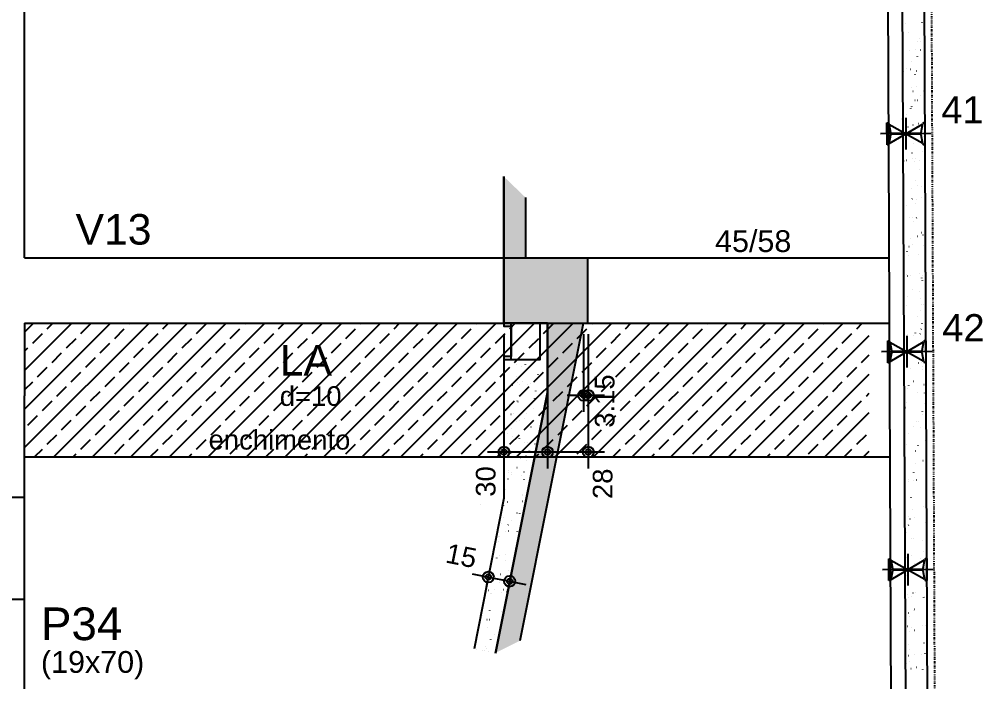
# Model space of a CAD drawing. Header units: millimetres. Extents: x 4424 to 9312, y 4538 to 9372.
# Drawn here: x 7667 to 8330, y 6609 to 7065 of the extents above; entities that cross this region are included whole.
import ezdxf

# ---------------------------------------------------------------- set-up
doc = ezdxf.new("R2010")
doc.units = ezdxf.units.MM
doc.linetypes.add('ESTILO_TQS_0003', pattern=[1.5, 0.5, -0.4, 0.1, -0.5])
for name, color, linetype in [('1', 4, 'Continuous'), ('10', 13, 'Continuous'), ('11', 22, 'Continuous'), ('12', 3, 'Continuous'), ('13', 76, 'Continuous'), ('18', 9, 'Continuous'), ('19', 5, 'Continuous'), ('24', 5, 'ESTILO_TQS_0003'), ('26', 1, 'Continuous'), ('3', 2, 'Continuous'), ('30', 15, 'Continuous'), ('49', 20, 'Continuous'), ('51', 6, 'Continuous'), ('52', 21, 'Continuous'), ('8', 5, 'Continuous'), ('9', 3, 'Continuous')]:
    doc.layers.add(name, color=color, linetype=linetype)
doc.styles.get("Standard").update_dxf_attribs({"font": 'arial.ttf'})

# ---------------------------------------------------------------- blocks, each defined once
blk = doc.blocks.new('_H6577CFF9B9-001')
for p, q in [((3362.000021, 2380.889363), (3447.610661, 2466.500002)), ((3362.000021, 2407.405867), (3421.094157, 2466.500002)), ((3362.000021, 2433.922371), (3394.577652, 2466.500002)), ((3362.000021, 2460.438875), (3368.061148, 2466.500002)), ((3377.539734, 2462.720336), (3381.3194, 2466.500002)), ((3382.127165, 2374.500002), (3474.127165, 2466.500002)), ((3400.741676, 2459.405773), (3407.370802, 2466.034899)), ((3408.64367, 2374.500002), (3500.64367, 2466.500002)), ((3433.887306, 2466.034899), (3434.352409, 2466.500002)), ((3435.160174, 2374.500002), (3527.160174, 2466.500002)), ((3457.089247, 2462.720336), (3460.868913, 2466.500002)), ((3461.676678, 2374.500002), (3553.676678, 2466.500002)), ((3480.291189, 2459.405773), (3486.920315, 2466.034899)), ((3488.193183, 2374.500002), (3580.193183, 2466.500002)), ((3513.436819, 2466.034899), (3513.901922, 2466.500002)), ((3514.709687, 2374.500002), (3606.709687, 2466.500002)), ((3536.63876, 2462.720336), (3540.418426, 2466.500002)), ((3541.226191, 2374.500002), (3633.226191, 2466.500002)), ((3559.840702, 2459.405773), (3566.469828, 2466.034899)), ((3567.742695, 2374.500002), (3659.742695, 2466.500002)), ((3592.986332, 2466.034899), (3593.451435, 2466.500002)), ((3594.2592, 2374.500002), (3686.2592, 2466.500002)), ((3616.188273, 2462.720336), (3619.967939, 2466.500002)), ((3620.775704, 2374.500002), (3712.775704, 2466.500002)), ((3639.390214, 2459.405773), (3646.01934, 2466.034899)), ((3647.292208, 2374.500002), (3739.292208, 2466.500002)), ((3672.535845, 2466.034899), (3673.000948, 2466.500002)), ((3673.808713, 2374.500002), (3765.808713, 2466.500002)), ((3695.737786, 2462.720336), (3699.517452, 2466.500002)), ((3700.325217, 2374.500002), (3792.325217, 2466.500002)), ((3718.939727, 2459.405773), (3725.568853, 2466.034899)), ((3726.841721, 2374.500002), (3818.841721, 2466.500002)), ((3752.085358, 2466.034899), (3752.55046, 2466.500002)), ((3753.358225, 2374.500002), (3845.358225, 2466.500002)), ((3775.287299, 2462.720336), (3779.066965, 2466.500002)), ((3779.87473, 2374.500002), (3871.87473, 2466.500002)), ((3798.48924, 2459.405773), (3805.118366, 2466.034899)), ((3806.391234, 2374.500002), (3898.391234, 2466.500002)), ((3831.634871, 2466.034899), (3832.099973, 2466.500002)), ((3832.907738, 2374.500002), (3924.907738, 2466.500002)), ((3854.836812, 2462.720336), (3858.616478, 2466.500002)), ((3878.038753, 2459.405773), (3884.667879, 2466.034899)), ((3911.184383, 2466.034899), (3911.649486, 2466.500002)), ((3934.386325, 2462.720336), (3938.16599, 2466.500002)), ((3367.596045, 2452.776647), (3374.225171, 2459.405773)), ((3423.943617, 2456.09121), (3430.572743, 2462.720336)), ((3447.145558, 2452.776647), (3453.774684, 2459.405773)), ((3503.49313, 2456.09121), (3510.122256, 2462.720336)), ((3526.695071, 2452.776647), (3533.324197, 2459.405773)), ((3583.042643, 2456.09121), (3589.671769, 2462.720336)), ((3606.244584, 2452.776647), (3612.87371, 2459.405773)), ((3662.592156, 2456.09121), (3669.221282, 2462.720336)), ((3685.794097, 2452.776647), (3692.423223, 2459.405773)), ((3742.141669, 2456.09121), (3748.770795, 2462.720336)), ((3765.34361, 2452.776647), (3771.972736, 2459.405773)), ((3821.691181, 2456.09121), (3828.320307, 2462.720336)), ((3844.893123, 2452.776647), (3851.522249, 2459.405773)), ((3901.240694, 2456.09121), (3907.86982, 2462.720336)), ((3924.442636, 2452.776647), (3931.071762, 2459.405773)), ((3390.797987, 2449.462084), (3397.427113, 2456.09121)), ((3413.999928, 2446.147521), (3420.629054, 2452.776647)), ((3470.3475, 2449.462084), (3476.976626, 2456.09121)), ((3493.549441, 2446.147521), (3500.178567, 2452.776647)), ((3549.897012, 2449.462084), (3556.526138, 2456.09121)), ((3573.098954, 2446.147521), (3579.72808, 2452.776647)), ((3629.446525, 2449.462084), (3636.075651, 2456.09121)), ((3652.648467, 2446.147521), (3659.277593, 2452.776647)), ((3708.996038, 2449.462084), (3715.625164, 2456.09121)), ((3732.197979, 2446.147521), (3738.827106, 2452.776647)), ((3788.545551, 2449.462084), (3795.174677, 2456.09121)), ((3811.747492, 2446.147521), (3818.376618, 2452.776647)), ((3859.424243, 2374.500002), (3942.998284, 2458.074044)), ((3868.095064, 2449.462084), (3874.72419, 2456.09121)), ((3891.297005, 2446.147521), (3897.926131, 2452.776647)), ((3362.000021, 2447.180623), (3364.281482, 2449.462084)), ((3380.854298, 2439.518395), (3387.483424, 2446.147521)), ((3437.201869, 2442.832958), (3443.830995, 2449.462084)), ((3460.40381, 2439.518395), (3467.032936, 2446.147521)), ((3516.751382, 2442.832958), (3523.380508, 2449.462084)), ((3539.953323, 2439.518395), (3546.582449, 2446.147521)), ((3596.300895, 2442.832958), (3602.930021, 2449.462084)), ((3619.502836, 2439.518395), (3626.131962, 2446.147521)), ((3675.850408, 2442.832958), (3682.479534, 2449.462084)), ((3699.052349, 2439.518395), (3705.681475, 2446.147521)), ((3755.399921, 2442.832958), (3762.029047, 2449.462084)), ((3778.601862, 2439.518395), (3785.230988, 2446.147521)), ((3834.949434, 2442.832958), (3841.57856, 2449.462084)), ((3858.151375, 2439.518395), (3864.780501, 2446.147521)), ((3914.498946, 2442.832958), (3921.128073, 2449.462084)), ((3404.056239, 2436.203832), (3410.685365, 2442.832958)), ((3427.25818, 2432.889269), (3433.887306, 2439.518395)), ((3483.605752, 2436.203832), (3490.234878, 2442.832958)), ((3506.807693, 2432.889269), (3513.436819, 2439.518395)), ((3563.155265, 2436.203832), (3569.784391, 2442.832958)), ((3586.357206, 2432.889269), (3592.986332, 2439.518395)), ((3642.704777, 2436.203832), (3649.333904, 2442.832958)), ((3665.906719, 2432.889269), (3672.535845, 2439.518395)), ((3722.25429, 2436.203832), (3728.883416, 2442.832958)), ((3745.456232, 2432.889269), (3752.085358, 2439.518395)), ((3801.803803, 2436.203832), (3808.432929, 2442.832958)), ((3825.005744, 2432.889269), (3831.634871, 2439.518395)), ((3881.353316, 2436.203832), (3887.982442, 2442.832958)), ((3904.555257, 2432.889269), (3911.184383, 2439.518395)), ((3937.700888, 2439.518395), (3942.998284, 2444.815792)), ((3370.910608, 2429.574706), (3377.539734, 2436.203832)), ((3394.11255, 2426.260143), (3400.741676, 2432.889269)), ((3450.460121, 2429.574706), (3457.089247, 2436.203832)), ((3473.662063, 2426.260143), (3480.291189, 2432.889269)), ((3530.009634, 2429.574706), (3536.63876, 2436.203832)), ((3553.211575, 2426.260143), (3559.840702, 2432.889269)), ((3609.559147, 2429.574706), (3616.188273, 2436.203832)), ((3632.761088, 2426.260143), (3639.390214, 2432.889269)), ((3689.10866, 2429.574706), (3695.737786, 2436.203832)), ((3712.310601, 2426.260143), (3718.939727, 2432.889269)), ((3768.658173, 2429.574706), (3775.287299, 2436.203832)), ((3791.860114, 2426.260143), (3798.48924, 2432.889269)), ((3848.207686, 2429.574706), (3854.836812, 2436.203832)), ((3871.409627, 2426.260143), (3878.038753, 2432.889269)), ((3927.757199, 2429.574706), (3934.386325, 2436.203832)), ((3362.000021, 2420.664119), (3367.596045, 2426.260143)), ((3417.314491, 2422.94558), (3423.943617, 2429.574706)), ((3440.516432, 2419.631017), (3447.145558, 2426.260143)), ((3496.864004, 2422.94558), (3503.49313, 2429.574706)), ((3520.065945, 2419.631017), (3526.695071, 2426.260143)), ((3576.413517, 2422.94558), (3583.042643, 2429.574706)), ((3599.615458, 2419.631017), (3606.244584, 2426.260143)), ((3655.96303, 2422.94558), (3662.592156, 2429.574706)), ((3679.164971, 2419.631017), (3685.794097, 2426.260143)), ((3735.512542, 2422.94558), (3742.141669, 2429.574706)), ((3758.714484, 2419.631017), (3765.34361, 2426.260143)), ((3815.062055, 2422.94558), (3821.691181, 2429.574706)), ((3838.263997, 2419.631017), (3844.893123, 2426.260143)), ((3885.940747, 2374.500002), (3942.998284, 2431.557539)), ((3894.611568, 2422.94558), (3901.240694, 2429.574706)), ((3917.813509, 2419.631017), (3924.442636, 2426.260143)), ((3384.168861, 2416.316454), (3390.797987, 2422.94558)), ((3407.370802, 2413.001891), (3413.999928, 2419.631017)), ((3463.718373, 2416.316454), (3470.3475, 2422.94558)), ((3486.920315, 2413.001891), (3493.549441, 2419.631017)), ((3543.267886, 2416.316454), (3549.897012, 2422.94558)), ((3566.469828, 2413.001891), (3573.098954, 2419.631017)), ((3622.817399, 2416.316454), (3629.446525, 2422.94558)), ((3646.01934, 2413.001891), (3652.648467, 2419.631017)), ((3702.366912, 2416.316454), (3708.996038, 2422.94558)), ((3725.568853, 2413.001891), (3732.197979, 2419.631017)), ((3781.916425, 2416.316454), (3788.545551, 2422.94558)), ((3805.118366, 2413.001891), (3811.747492, 2419.631017)), ((3861.465938, 2416.316454), (3868.095064, 2422.94558)), ((3884.667879, 2413.001891), (3891.297005, 2419.631017)), ((3374.225171, 2406.372765), (3380.854298, 2413.001891)), ((3430.572743, 2409.687328), (3437.201869, 2416.316454)), ((3453.774684, 2406.372765), (3460.40381, 2413.001891)), ((3510.122256, 2409.687328), (3516.751382, 2416.316454)), ((3533.324197, 2406.372765), (3539.953323, 2413.001891)), ((3589.671769, 2409.687328), (3596.300895, 2416.316454)), ((3612.87371, 2406.372765), (3619.502836, 2413.001891)), ((3669.221282, 2409.687328), (3675.850408, 2416.316454)), ((3692.423223, 2406.372765), (3699.052349, 2413.001891)), ((3748.770795, 2409.687328), (3755.399921, 2416.316454)), ((3771.972736, 2406.372765), (3778.601862, 2413.001891)), ((3828.320307, 2409.687328), (3834.949434, 2416.316454)), ((3851.522249, 2406.372765), (3858.151375, 2413.001891)), ((3907.86982, 2409.687328), (3914.498946, 2416.316454)), ((3931.071762, 2406.372765), (3937.700888, 2413.001891)), ((3941.015451, 2416.316454), (3942.998284, 2418.299287)), ((3397.427113, 2403.058202), (3404.056239, 2409.687328)), ((3420.629054, 2399.743639), (3427.25818, 2406.372765)), ((3476.976626, 2403.058202), (3483.605752, 2409.687328)), ((3500.178567, 2399.743639), (3506.807693, 2406.372765)), ((3556.526138, 2403.058202), (3563.155265, 2409.687328)), ((3579.72808, 2399.743639), (3586.357206, 2406.372765)), ((3636.075651, 2403.058202), (3642.704777, 2409.687328)), ((3659.277593, 2399.743639), (3665.906719, 2406.372765)), ((3715.625164, 2403.058202), (3722.25429, 2409.687328)), ((3738.827106, 2399.743639), (3745.456232, 2406.372765)), ((3795.174677, 2403.058202), (3801.803803, 2409.687328)), ((3818.376618, 2399.743639), (3825.005744, 2406.372765)), ((3874.72419, 2403.058202), (3881.353316, 2409.687328)), ((3897.926131, 2399.743639), (3904.555257, 2406.372765)), ((3364.281482, 2396.429076), (3370.910608, 2403.058202)), ((3387.483424, 2393.114513), (3394.11255, 2399.743639)), ((3443.830995, 2396.429076), (3450.460121, 2403.058202)), ((3467.032936, 2393.114513), (3473.662063, 2399.743639)), ((3523.380508, 2396.429076), (3530.009634, 2403.058202)), ((3546.582449, 2393.114513), (3553.211575, 2399.743639)), ((3602.930021, 2396.429076), (3609.559147, 2403.058202)), ((3626.131962, 2393.114513), (3632.761088, 2399.743639)), ((3682.479534, 2396.429076), (3689.10866, 2403.058202)), ((3705.681475, 2393.114513), (3712.310601, 2399.743639)), ((3762.029047, 2396.429076), (3768.658173, 2403.058202)), ((3785.230988, 2393.114513), (3791.860114, 2399.743639)), ((3841.57856, 2396.429076), (3848.207686, 2403.058202)), ((3864.780501, 2393.114513), (3871.409627, 2399.743639)), ((3912.457251, 2374.500002), (3942.998284, 2405.041035)), ((3921.128073, 2396.429076), (3927.757199, 2403.058202)), ((3362.000021, 2394.147615), (3362.000021, 2394.147615)), ((3410.685365, 2389.79995), (3417.314491, 2396.429076)), ((3433.887306, 2386.485387), (3440.516432, 2393.114513)), ((3490.234878, 2389.79995), (3496.864004, 2396.429076)), ((3513.436819, 2386.485387), (3520.065945, 2393.114513)), ((3569.784391, 2389.79995), (3576.413517, 2396.429076)), ((3592.986332, 2386.485387), (3599.615458, 2393.114513)), ((3649.333904, 2389.79995), (3655.96303, 2396.429076)), ((3672.535845, 2386.485387), (3679.164971, 2393.114513)), ((3728.883416, 2389.79995), (3735.512542, 2396.429076)), ((3752.085358, 2386.485387), (3758.714484, 2393.114513)), ((3808.432929, 2389.79995), (3815.062055, 2396.429076)), ((3831.634871, 2386.485387), (3838.263997, 2393.114513)), ((3887.982442, 2389.79995), (3894.611568, 2396.429076)), ((3911.184383, 2386.485387), (3917.813509, 2393.114513)), ((3377.539734, 2383.170823), (3384.168861, 2389.79995)), ((3400.741676, 2379.85626), (3407.370802, 2386.485387)), ((3457.089247, 2383.170823), (3463.718373, 2389.79995)), ((3480.291189, 2379.85626), (3486.920315, 2386.485387)), ((3536.63876, 2383.170823), (3543.267886, 2389.79995)), ((3559.840702, 2379.85626), (3566.469828, 2386.485387)), ((3616.188273, 2383.170823), (3622.817399, 2389.79995)), ((3639.390214, 2379.85626), (3646.01934, 2386.485387)), ((3695.737786, 2383.170823), (3702.366912, 2389.79995)), ((3718.939727, 2379.85626), (3725.568853, 2386.485387)), ((3775.287299, 2383.170823), (3781.916425, 2389.79995)), ((3798.48924, 2379.85626), (3805.118366, 2386.485387)), ((3854.836812, 2383.170823), (3861.465938, 2389.79995)), ((3878.038753, 2379.85626), (3884.667879, 2386.485387)), ((3934.386325, 2383.170823), (3941.015451, 2389.79995)), ((3368.868913, 2374.500002), (3374.225171, 2379.85626)), ((3423.943617, 2376.541697), (3430.572743, 2383.170823)), ((3448.418426, 2374.500002), (3453.774684, 2379.85626)), ((3503.49313, 2376.541697), (3510.122256, 2383.170823)), ((3527.967939, 2374.500002), (3533.324197, 2379.85626)), ((3583.042643, 2376.541697), (3589.671769, 2383.170823)), ((3607.517452, 2374.500002), (3612.87371, 2379.85626)), ((3662.592156, 2376.541697), (3669.221282, 2383.170823)), ((3687.066965, 2374.500002), (3692.423223, 2379.85626)), ((3742.141669, 2376.541697), (3748.770795, 2383.170823)), ((3766.616478, 2374.500002), (3771.972736, 2379.85626)), ((3821.691181, 2376.541697), (3828.320307, 2383.170823)), ((3846.16599, 2374.500002), (3851.522249, 2379.85626)), ((3901.240694, 2376.541697), (3907.86982, 2383.170823)), ((3925.715503, 2374.500002), (3931.071762, 2379.85626)), ((3395.385417, 2374.500002), (3397.427113, 2376.541697)), ((3421.901922, 2374.500002), (3421.901922, 2374.500002)), ((3474.93493, 2374.500002), (3476.976626, 2376.541697)), ((3501.451435, 2374.500002), (3501.451435, 2374.500002)), ((3554.484443, 2374.500002), (3556.526138, 2376.541697)), ((3581.000948, 2374.500002), (3581.000948, 2374.500002)), ((3634.033956, 2374.500002), (3636.075651, 2376.541697)), ((3660.55046, 2374.500002), (3660.55046, 2374.500002)), ((3713.583469, 2374.500002), (3715.625164, 2376.541697)), ((3740.099973, 2374.500002), (3740.099973, 2374.500002)), ((3793.132982, 2374.500002), (3795.174677, 2376.541697)), ((3819.649486, 2374.500002), (3819.649486, 2374.500002)), ((3872.682495, 2374.500002), (3874.72419, 2376.541697)), ((3899.198999, 2374.500002), (3899.198999, 2374.500002)), ((3938.973756, 2374.500002), (3942.998284, 2378.524531))]:
    blk.add_line(p, q)
blk = doc.blocks.new('_H9EFD498501-004')
for p, q in [((3968.136724, 2672.946983), (3968.182381, 2673.006484)), ((3979.277578, 2673.557707), (3979.287368, 2673.632065)), ((3965.811211, 2669.916315), (3965.811211, 2669.916315)), ((3965.811211, 2669.916315), (3965.811211, 2669.916315)), ((3965.811211, 2669.916315), (3965.811211, 2669.916315)), ((3965.829215, 2665.913756), (3965.829215, 2665.913756)), ((3965.829215, 2665.913756), (3965.829215, 2665.913756)), ((3966.526266, 2666.741271), (3966.536055, 2666.81563)), ((3970.131402, 2666.867528), (3970.204624, 2666.883761)), ((3965.848646, 2661.594235), (3965.848646, 2661.594235)), ((3965.856593, 2659.827482), (3965.856593, 2659.827482)), ((3965.856593, 2659.827482), (3965.856593, 2659.827482)), ((3965.990061, 2659.833309), (3966.064989, 2659.83658)), ((3976.105424, 2660.274955), (3976.180353, 2660.278227)), ((3977.78958, 2662.255235), (3977.799369, 2662.329594)), ((3977.97864, 2660.356742), (3978.053568, 2660.360013)), ((3980.707859, 2657.704315), (3980.753516, 2657.763816)), ((3965.887143, 2653.036041), (3965.887143, 2653.036041)), ((3965.887143, 2653.036041), (3965.887143, 2653.036041)), ((3965.887143, 2653.036041), (3965.887143, 2653.036041)), ((3970.8534, 2654.137033), (3970.926622, 2654.153266)), ((3974.51451, 2654.948682), (3974.587732, 2654.964915)), ((3978.310861, 2654.580486), (3978.356518, 2654.639987)), ((3972.055837, 2646.42878), (3972.101494, 2646.488282)), ((3976.198792, 2650.172001), (3976.208581, 2650.246359)), ((3965.94507, 2640.158325), (3965.94507, 2640.158325)), ((3965.94507, 2640.158325), (3965.94507, 2640.158325)), ((3965.947008, 2639.727295), (3965.947008, 2639.727295)), ((3965.952642, 2638.474942), (3965.960613, 2638.48533)), ((3965.952642, 2638.474942), (3965.952642, 2638.474942)), ((3965.952642, 2638.474942), (3965.952642, 2638.474942)), ((3966.690823, 2639.75977), (3966.765752, 2639.763042)), ((3968.311954, 2641.549657), (3968.357611, 2641.609159)), ((3971.209286, 2641.325374), (3971.282509, 2641.341607)), ((3974.534583, 2637.531079), (3974.544372, 2637.605437)), ((3975.5324, 2640.145802), (3975.607329, 2640.149073)), ((3966.002997, 2627.280609), (3966.002997, 2627.280609)), ((3966.002997, 2627.280609), (3966.002997, 2627.280609)), ((3966.002997, 2627.280609), (3966.002997, 2627.280609)), ((3971.931284, 2628.594879), (3972.004506, 2628.611112)), ((3973.046584, 2626.228608), (3973.056374, 2626.302966)), ((3975.592394, 2629.406528), (3975.665616, 2629.422761)), ((3980.883089, 2626.306989), (3980.928746, 2626.36649)), ((3966.037424, 2619.627108), (3966.037424, 2619.627108)), ((3966.037424, 2619.627108), (3966.037424, 2619.627108)), ((3966.037424, 2619.627108), (3966.037424, 2619.627108)), ((3974.359947, 2619.990477), (3974.434876, 2619.993748)), ((3976.233163, 2620.072263), (3976.308091, 2620.075535)), ((3978.48609, 2623.18316), (3978.531748, 2623.242662)), ((3966.060924, 2614.402894), (3966.060924, 2614.402894)), ((3966.060924, 2614.402894), (3966.060924, 2614.402894)), ((3971.455796, 2614.145373), (3971.465586, 2614.219732)), ((3972.231067, 2615.031455), (3972.276724, 2615.090956)), ((3972.287171, 2615.78322), (3972.360393, 2615.799453)), ((3966.094073, 2607.033568), (3966.135843, 2607.088004)), ((3966.094073, 2607.033568), (3966.094073, 2607.033568)), ((3966.094073, 2607.033568), (3966.094073, 2607.033568)), ((3968.487184, 2610.152332), (3968.532841, 2610.211833)), ((3966.118851, 2601.525178), (3966.118851, 2601.525178)), ((3966.118851, 2601.525178), (3966.118851, 2601.525178)), ((3966.118851, 2601.525178), (3966.118851, 2601.525178)), ((3966.127839, 2599.526921), (3966.127839, 2599.526921)), ((3966.127839, 2599.526921), (3966.127839, 2599.526921)), ((3969.791587, 2601.504451), (3969.801377, 2601.57881)), ((3973.009168, 2603.052725), (3973.08239, 2603.068958)), ((3973.786923, 2599.861323), (3973.861852, 2599.864595)), ((3976.670278, 2603.864373), (3976.7435, 2603.880606)), ((3978.66132, 2591.785835), (3978.706977, 2591.845336)), ((3981.054901, 2597.018415), (3981.064691, 2597.092774)), ((3981.058318, 2594.909663), (3981.103975, 2594.969165)), ((3966.176778, 2588.647463), (3966.176778, 2588.647463)), ((3966.176778, 2588.647463), (3966.176778, 2588.647463)), ((3968.303589, 2590.20198), (3968.313378, 2590.276338)), ((3973.365055, 2590.241065), (3973.438277, 2590.257298)), ((3979.464113, 2584.935181), (3979.473903, 2585.009539)), ((3966.218255, 2579.426733), (3966.218255, 2579.426733)), ((3966.218255, 2579.426733), (3966.218255, 2579.426733)), ((3966.218255, 2579.426733), (3966.218255, 2579.426733)), ((3966.712801, 2578.118746), (3966.72259, 2578.193104)), ((3968.662414, 2578.755006), (3968.708071, 2578.814507)), ((3972.406297, 2583.634129), (3972.451954, 2583.69363)), ((3972.61447, 2579.705998), (3972.689399, 2579.70927)), ((3974.487685, 2579.787785), (3974.562614, 2579.791056)), ((3977.748162, 2578.322219), (3977.821384, 2578.338452)), ((3966.234705, 2575.769747), (3966.234705, 2575.769747)), ((3966.234705, 2575.769747), (3966.234705, 2575.769747)), ((3966.234705, 2575.769747), (3966.234705, 2575.769747)), ((3966.235504, 2575.592195), (3966.235504, 2575.592195)), ((3966.235504, 2575.592195), (3966.235504, 2575.592195)), ((3966.240283, 2574.529618), (3966.240283, 2574.529618)), ((3966.240283, 2574.529618), (3966.240283, 2574.529618)), ((3966.265416, 2575.631177), (3966.311073, 2575.690679)), ((3974.087052, 2577.510571), (3974.160274, 2577.526804)), ((3977.799905, 2572.294259), (3977.809694, 2572.368617)), ((3974.442939, 2564.698911), (3974.516161, 2564.715144)), ((3966.292632, 2562.892032), (3966.292632, 2562.892032)), ((3966.292632, 2562.892032), (3966.292632, 2562.892032)), ((3966.30867, 2559.326546), (3966.30867, 2559.326546)), ((3966.30867, 2559.326546), (3966.30867, 2559.326546)), ((3972.041446, 2559.576845), (3972.116375, 2559.580116)), ((3976.311906, 2560.991788), (3976.321695, 2561.066146)), ((3978.83655, 2560.388509), (3978.882207, 2560.44801)), ((3981.233548, 2563.512338), (3981.279205, 2563.571839)), ((3972.581526, 2552.236803), (3972.627184, 2552.296305)), ((3975.164936, 2551.968416), (3975.238159, 2551.984649)), ((3978.826046, 2552.780065), (3978.899269, 2552.796298)), ((3966.350559, 2550.014316), (3966.350559, 2550.014316)), ((3966.350559, 2550.014316), (3966.350559, 2550.014316)), ((3966.350559, 2550.014316), (3966.350559, 2550.014316)), ((3968.837644, 2547.35768), (3968.883301, 2547.417182)), ((3974.721118, 2548.908553), (3974.730907, 2548.982912)), ((3966.376934, 2544.150822), (3966.376934, 2544.150822)), ((3966.376934, 2544.150822), (3966.376934, 2544.150822)), ((3966.399086, 2539.226359), (3966.399086, 2539.226359)), ((3966.399086, 2539.226359), (3966.399086, 2539.226359)), ((3966.399086, 2539.226359), (3966.399086, 2539.226359)), ((3966.440645, 2544.233851), (3966.486303, 2544.293353)), ((3970.868993, 2539.42152), (3970.943922, 2539.424791)), ((3972.742208, 2539.503306), (3972.817137, 2539.506578)), ((3975.520823, 2539.156757), (3975.594045, 2539.17299)), ((3966.408486, 2537.1366), (3966.408486, 2537.1366)), ((3966.408486, 2537.1366), (3966.408486, 2537.1366)), ((3973.056909, 2536.267631), (3973.066698, 2536.34199)), ((3981.408778, 2532.115012), (3981.431162, 2532.144184)), ((3971.56891, 2524.96516), (3971.5787, 2525.039518)), ((3976.242821, 2526.426262), (3976.316043, 2526.442495)), ((3979.01178, 2528.991183), (3979.057437, 2529.050685)), ((3979.903931, 2527.237911), (3979.977153, 2527.254144)), ((3966.466413, 2524.258885), (3966.466413, 2524.258885)), ((3966.466413, 2524.258885), (3966.466413, 2524.258885)), ((3966.466413, 2524.258885), (3966.466413, 2524.258885)), ((3966.489501, 2519.126172), (3966.489501, 2519.126172)), ((3966.489501, 2519.126172), (3966.489501, 2519.126172)), ((3970.295969, 2519.292366), (3970.370898, 2519.295638)), ((3972.756756, 2520.839478), (3972.802413, 2520.898979)), ((3980.411332, 2519.734013), (3980.486261, 2519.737284)), ((3966.518365, 2512.709448), (3966.518365, 2512.709448)), ((3966.518365, 2512.709448), (3966.518365, 2512.709448)), ((3966.615875, 2512.836526), (3966.661532, 2512.896027)), ((3969.012873, 2515.960355), (3969.058531, 2516.019856)), ((3969.978122, 2512.881926), (3969.987912, 2512.956284)), ((3976.598707, 2513.614603), (3976.671929, 2513.630836)), ((3966.52434, 2511.381169), (3966.52434, 2511.381169)), ((3966.52434, 2511.381169), (3966.52434, 2511.381169)), ((3981.065226, 2507.057439), (3981.075016, 2507.131797)), ((3966.579917, 2499.025985), (3966.579917, 2499.025985)), ((3966.579917, 2499.025985), (3966.579917, 2499.025985)), ((3966.579917, 2499.025985), (3966.579917, 2499.025985)), ((3966.582267, 2498.503454), (3966.582267, 2498.503454)), ((3966.582267, 2498.503454), (3966.582267, 2498.503454)), ((3966.582267, 2498.503454), (3966.582267, 2498.503454)), ((3968.313913, 2500.241004), (3968.323703, 2500.315362)), ((3969.123516, 2499.137041), (3969.198445, 2499.140313)), ((3970.996731, 2499.218828), (3971.07166, 2499.222099)), ((3977.320705, 2500.884108), (3977.393927, 2500.900341)), ((3979.838308, 2499.604859), (3979.913237, 2499.608131)), ((3980.981815, 2501.695757), (3981.055037, 2501.71199)), ((3979.18701, 2497.593858), (3979.232667, 2497.653359)), ((3979.577227, 2495.754968), (3979.587017, 2495.829326)), ((3966.631921, 2487.465001), (3966.631921, 2487.465001)), ((3966.631921, 2487.465001), (3966.631921, 2487.465001)), ((3966.631921, 2487.465001), (3966.631921, 2487.465001)), ((3966.640194, 2485.625738), (3966.640194, 2485.625738)), ((3966.640194, 2485.625738), (3966.640194, 2485.625738)), ((3966.825915, 2488.938532), (3966.835704, 2489.012891)), ((3972.931986, 2489.442152), (3972.977643, 2489.501654)), ((3977.676591, 2488.072449), (3977.749814, 2488.088681)), ((3966.659796, 2481.268075), (3966.659796, 2481.268075)), ((3966.659796, 2481.268075), (3966.659796, 2481.268075)), ((3966.670332, 2478.925798), (3966.670332, 2478.925798)), ((3966.670332, 2478.925798), (3966.670332, 2478.925798)), ((3966.791105, 2481.4392), (3966.836762, 2481.498702)), ((3968.550492, 2479.007888), (3968.625421, 2479.011159)), ((3969.188103, 2484.563029), (3969.23376, 2484.622531)), ((3977.98644, 2483.671733), (3977.996229, 2483.746092)), ((3978.665855, 2479.449534), (3978.740784, 2479.452805)), ((3980.539071, 2479.53132), (3980.613999, 2479.534592)), ((3966.698121, 2472.748023), (3966.698121, 2472.748023)), ((3966.698121, 2472.748023), (3966.698121, 2472.748023)), ((3966.698121, 2472.748023), (3966.698121, 2472.748023)), ((3978.398589, 2475.341954), (3978.471811, 2475.358187)), ((3976.322231, 2471.030811), (3976.33202, 2471.10517)), ((3979.36224, 2466.196532), (3979.407897, 2466.256033)), ((3966.756048, 2459.870307), (3966.756048, 2459.870307)), ((3966.756048, 2459.870307), (3966.756048, 2459.870307)), ((3966.760748, 2458.825611), (3966.760748, 2458.825611)), ((3966.760748, 2458.825611), (3966.760748, 2458.825611)), ((3966.760748, 2458.825611), (3966.760748, 2458.825611)), ((3967.378039, 2458.852563), (3967.452968, 2458.855834)), ((3969.251254, 2458.934349), (3969.326183, 2458.93762)), ((3974.834232, 2459.72834), (3974.844021, 2459.802698)), ((3978.092831, 2459.320381), (3978.16776, 2459.323652)), ((3978.754475, 2462.530294), (3978.827698, 2462.546527)), ((3969.363333, 2453.165703), (3969.40899, 2453.225205)), ((3973.107216, 2458.044826), (3973.152873, 2458.104328)), ((3966.801227, 2449.826702), (3966.801227, 2449.826702)), ((3966.801227, 2449.826702), (3966.801227, 2449.826702)), ((3966.813975, 2446.992591), (3966.813975, 2446.992591)), ((3966.813975, 2446.992591), (3966.813975, 2446.992591)), ((3966.813975, 2446.992591), (3966.813975, 2446.992591)), ((3966.966335, 2450.041875), (3967.011992, 2450.101376)), ((3973.243444, 2447.645106), (3973.253233, 2447.719464)), ((3979.476473, 2449.7998), (3979.549695, 2449.816033)), ((3966.851163, 2438.725424), (3966.879944, 2438.726681)), ((3966.851163, 2438.725424), (3966.851163, 2438.725424)), ((3966.851163, 2438.725424), (3966.851163, 2438.725424)), ((3976.920378, 2439.165055), (3976.995307, 2439.168327)), ((3978.793594, 2439.246842), (3978.868522, 2439.250113)), ((3966.871903, 2434.114876), (3966.871903, 2434.114876)), ((3966.871903, 2434.114876), (3966.871903, 2434.114876)), ((3971.579235, 2435.004184), (3971.589025, 2435.078542)), ((3979.537469, 2434.799206), (3979.583127, 2434.858708)), ((3979.83236, 2436.98814), (3979.905582, 2437.004373)), ((3973.282446, 2426.647501), (3973.328103, 2426.707002)), ((3966.92983, 2421.23716), (3966.92983, 2421.23716)), ((3966.92983, 2421.23716), (3966.92983, 2421.23716)), ((3966.92983, 2421.23716), (3966.92983, 2421.23716)), ((3969.538563, 2421.768378), (3969.58422, 2421.827879)), ((3970.091236, 2423.701712), (3970.101026, 2423.776071)), ((3976.347354, 2419.035902), (3976.422283, 2419.039173)), ((3980.554357, 2424.257645), (3980.627579, 2424.273878)), ((3966.941579, 2418.625237), (3966.941579, 2418.625237)), ((3966.942658, 2418.385328), (3966.942658, 2418.385328)), ((3966.942658, 2418.385328), (3966.942658, 2418.385328)), ((3967.141565, 2418.644549), (3967.187222, 2418.70405)), ((3967.505777, 2418.64987), (3967.580706, 2418.653142)), ((3981.251761, 2418.434913), (3981.261551, 2418.509272)), ((3966.987757, 2408.359445), (3966.987757, 2408.359445)), ((3967.730248, 2408.524051), (3967.80347, 2408.540284)), ((3968.500448, 2411.618478), (3968.510238, 2411.692836)), ((3979.587552, 2405.793991), (3979.597342, 2405.86835)), ((3980.910244, 2411.445986), (3980.983466, 2411.462219)), ((3967.023558, 2400.400384), (3967.023558, 2400.400384)), ((3967.023558, 2400.400384), (3967.023558, 2400.400384)), ((3977.048117, 2398.962363), (3977.123045, 2398.965635)), ((3979.712699, 2403.401881), (3979.758356, 2403.461382)), ((3967.031994, 2398.52505), (3967.031994, 2398.52505)), ((3967.031994, 2398.52505), (3967.031994, 2398.52505)), ((3967.031994, 2398.52505), (3967.031994, 2398.52505)), ((3967.045684, 2395.481729), (3967.045684, 2395.481729)), ((3967.045684, 2395.481729), (3967.045684, 2395.481729)), ((3967.045684, 2395.481729), (3967.045684, 2395.481729)), ((3973.457676, 2395.250175), (3973.503333, 2395.309677)), ((3975.174901, 2398.880577), (3975.24983, 2398.883848)), ((3978.099554, 2394.49152), (3978.109343, 2394.565878)), ((3981.632241, 2398.715491), (3981.705464, 2398.731724)), ((3967.084089, 2386.943955), (3967.084089, 2386.943955)), ((3967.084089, 2386.943955), (3967.084089, 2386.943955)), ((3967.316795, 2387.247223), (3967.362452, 2387.306725)), ((3969.713793, 2390.371052), (3969.75945, 2390.430554)), ((3981.988128, 2385.903832), (3982.06135, 2385.920065)), ((3967.103611, 2382.604014), (3967.103611, 2382.604014)), ((3968.808132, 2382.981897), (3968.881354, 2382.99813)), ((3976.508766, 2382.408286), (3976.518555, 2382.482644)), ((3967.12241, 2378.424863), (3967.12241, 2378.424863)), ((3967.12241, 2378.424863), (3967.12241, 2378.424863)), ((3974.601877, 2378.751424), (3974.676806, 2378.754695)), ((3967.161538, 2369.726298), (3967.161538, 2369.726298)), ((3967.161538, 2369.726298), (3967.161538, 2369.726298)), ((3967.161538, 2369.726298), (3967.161538, 2369.726298)), ((3974.844557, 2369.767364), (3974.854346, 2369.841722)), ((3979.887929, 2372.004555), (3979.933586, 2372.064057)), ((3973.632905, 2363.85285), (3973.678563, 2363.912351)), ((3967.212825, 2358.324676), (3967.212825, 2358.324676)), ((3967.212825, 2358.324676), (3967.212825, 2358.324676)), ((3967.212825, 2358.324676), (3967.212825, 2358.324676)), ((3967.219465, 2356.848583), (3967.219465, 2356.848583)), ((3967.22552, 2355.502582), (3967.22552, 2355.502582)), ((3967.22552, 2355.502582), (3967.22552, 2355.502582)), ((3967.492025, 2355.849898), (3967.537682, 2355.909399)), ((3969.886016, 2357.439743), (3969.959238, 2357.455976)), ((3969.889023, 2358.973726), (3969.93468, 2359.033228)), ((3973.356558, 2358.464892), (3973.366347, 2358.539251)), ((3973.429424, 2358.596098), (3973.504353, 2358.59937)), ((3975.30264, 2358.677885), (3975.377568, 2358.681156)), ((3971.76577, 2346.381658), (3971.77556, 2346.456016)), ((3967.277392, 2343.970867), (3967.277392, 2343.970867)), ((3967.277392, 2343.970867), (3967.277392, 2343.970867)), ((3967.277392, 2343.970867), (3967.277392, 2343.970867)), ((3980.063159, 2340.607229), (3980.108816, 2340.666731)), ((3967.303241, 2338.224489), (3967.303241, 2338.224489)), ((3967.303241, 2338.224489), (3967.303241, 2338.224489)), ((3970.101561, 2333.740736), (3970.111351, 2333.815094)), ((3972.8564, 2338.466945), (3972.931329, 2338.470216)), ((3967.335319, 2331.093151), (3967.376012, 2331.102173)), ((3970.064253, 2327.576401), (3970.10991, 2327.635902)), ((3970.9639, 2331.897588), (3971.037122, 2331.913821)), ((3973.808135, 2332.455524), (3973.853792, 2332.515025)), ((3981.364875, 2329.2547), (3981.374665, 2329.329058)), ((3967.36695, 2324.061208), (3967.36695, 2324.061208)), ((3967.36695, 2324.061208), (3967.36695, 2324.061208)), ((3967.667254, 2324.452572), (3967.712911, 2324.512074)), ((3968.613563, 2322.438265), (3968.623352, 2322.512623)), ((3967.393246, 2318.215436), (3967.393246, 2318.215436)), ((3967.393246, 2318.215436), (3967.393246, 2318.215436)), ((3967.393656, 2318.124302), (3967.393656, 2318.124302)), ((3967.393656, 2318.124302), (3967.393656, 2318.124302)), ((3967.393656, 2318.124302), (3967.393656, 2318.124302)), ((3967.415196, 2313.335767), (3967.415196, 2313.335767)), ((3967.415196, 2313.335767), (3967.415196, 2313.335767)), ((3967.415196, 2313.335767), (3967.415196, 2313.335767)), ((3967.658677, 2318.27428), (3967.731899, 2318.290513)), ((3971.683947, 2318.31162), (3971.758876, 2318.314891)), ((3973.557162, 2318.393406), (3973.632091, 2318.396678)), ((3979.774087, 2317.171466), (3979.783877, 2317.245824)), ((3972.041784, 2306.355434), (3972.115006, 2306.371667)), ((3980.238389, 2309.209904), (3980.284046, 2309.269405)), ((3967.451173, 2305.33772), (3967.451173, 2305.33772)), ((3967.451173, 2305.33772), (3967.451173, 2305.33772)), ((3967.451173, 2305.33772), (3967.451173, 2305.33772)), ((3968.380674, 2305.543786), (3968.453896, 2305.560019)), ((3973.983365, 2301.058198), (3974.029022, 2301.1177)), ((3978.109878, 2304.530544), (3978.119668, 2304.604902)), ((3967.484071, 2298.024115), (3967.484071, 2298.024115)), ((3967.484071, 2298.024115), (3967.484071, 2298.024115)), ((3967.842484, 2293.055246), (3967.888141, 2293.114748)), ((3970.239482, 2296.179075), (3970.285139, 2296.238577)), ((3971.110923, 2298.182466), (3971.185852, 2298.185738)), ((3976.62188, 2293.228072), (3976.631669, 2293.302431)), ((3981.226286, 2298.624113), (3981.301215, 2298.627384)), ((3967.508381, 2292.619835), (3967.508381, 2292.619835)), ((3967.508381, 2292.619835), (3967.508381, 2292.619835)), ((3967.5091, 2292.460005), (3967.5091, 2292.460005)), ((3967.5091, 2292.460005), (3967.5091, 2292.460005)), ((3968.736561, 2292.732126), (3968.809783, 2292.748359)), ((3969.458558, 2280.001631), (3969.531781, 2280.017864)), ((3973.119668, 2280.81328), (3973.192891, 2280.829513)), ((3975.031092, 2281.144838), (3975.040881, 2281.219196)), ((3967.567027, 2279.582289), (3967.567027, 2279.582289)), ((3967.567027, 2279.582289), (3967.567027, 2279.582289)), ((3967.567027, 2279.582289), (3967.567027, 2279.582289)), ((3967.574487, 2277.923928), (3967.574487, 2277.923928)), ((3967.574487, 2277.923928), (3967.574487, 2277.923928)), ((3967.574487, 2277.923928), (3967.574487, 2277.923928)), ((3969.93847, 2278.027141), (3970.013399, 2278.030413)), ((3971.811685, 2278.108928), (3971.886614, 2278.112199)), ((3980.413619, 2277.812578), (3980.459276, 2277.87208)), ((3980.653262, 2278.494959), (3980.728191, 2278.498231)), ((3967.624954, 2266.704574), (3967.624954, 2266.704574)), ((3967.624954, 2266.704574), (3967.624954, 2266.704574)), ((3969.814445, 2267.189972), (3969.887667, 2267.206205)), ((3973.366883, 2268.503916), (3973.376672, 2268.578274)), ((3974.158595, 2269.660873), (3974.204252, 2269.720374)), ((3967.649812, 2261.178462), (3967.649812, 2261.178462)), ((3967.649812, 2261.178462), (3967.649812, 2261.178462)), ((3968.017714, 2261.657921), (3968.063371, 2261.717422)), ((3970.414712, 2264.78175), (3970.460369, 2264.841251)), ((3967.664902, 2257.823741), (3967.664902, 2257.823741)), ((3967.664902, 2257.823741), (3967.664902, 2257.823741)), ((3967.682881, 2253.826858), (3967.682881, 2253.826858)), ((3967.682881, 2253.826858), (3967.682881, 2253.826858)), ((3967.682881, 2253.826858), (3967.682881, 2253.826858)), ((3969.365446, 2257.897988), (3969.440375, 2257.901259)), ((3970.536443, 2254.459477), (3970.609665, 2254.47571)), ((3971.878884, 2257.201445), (3971.888674, 2257.275803)), ((3974.197553, 2255.271126), (3974.270775, 2255.287359)), ((3979.480809, 2258.339634), (3979.555738, 2258.342906)), ((3981.354025, 2258.421421), (3981.428953, 2258.424692)), ((3967.740808, 2240.949142), (3967.740808, 2240.949142)), ((3967.740808, 2240.949142), (3967.740808, 2240.949142)), ((3970.288096, 2245.11821), (3970.297886, 2245.192569)), ((3970.892329, 2241.647818), (3970.965551, 2241.664051)), ((3980.588849, 2246.415253), (3980.634506, 2246.474754)), ((3967.755318, 2237.723554), (3967.755318, 2237.723554)), ((3967.755318, 2237.723554), (3967.755318, 2237.723554)), ((3967.755318, 2237.723554), (3967.755318, 2237.723554)), ((3968.192993, 2237.742663), (3968.267922, 2237.745934)), ((3970.066208, 2237.824449), (3970.141137, 2237.827721)), ((3970.589942, 2233.384424), (3970.635599, 2233.443925)), ((3974.333825, 2238.263547), (3974.379482, 2238.323048)), ((3978.907785, 2238.210481), (3978.982714, 2238.213752)), ((3981.3752, 2239.293724), (3981.384989, 2239.368082)), ((3967.791243, 2229.737088), (3967.791243, 2229.737088)), ((3967.791243, 2229.737088), (3967.791243, 2229.737088)), ((3967.798735, 2228.071427), (3967.798735, 2228.071427)), ((3967.798735, 2228.071427), (3967.798735, 2228.071427)), ((3967.798735, 2228.071427), (3967.798735, 2228.071427)), ((3968.192944, 2230.260595), (3968.238601, 2230.320097)), ((3968.623887, 2232.477288), (3968.633677, 2232.551647)), ((3971.614327, 2228.917323), (3971.687549, 2228.933556)), ((3975.275437, 2229.728972), (3975.348659, 2229.745205)), ((3979.887201, 2227.991252), (3979.896991, 2228.065611)), ((3967.806834, 2226.27115), (3967.806834, 2226.27115))]:
    blk.add_line(p, q)
blk = doc.blocks.new('_H4EC27394F8-000')
for p, q in [((3644.791826, 2441.309844), (3644.837483, 2441.369346)), ((3627.499152, 2436.221095), (3627.499152, 2436.221095)), ((3627.499152, 2436.221095), (3627.499152, 2436.221095)), ((3627.499152, 2432.599069), (3627.499152, 2432.599069)), ((3627.499152, 2432.599069), (3627.499152, 2432.599069)), ((3627.499152, 2432.599069), (3627.499152, 2432.599069)), ((3636.115475, 2438.131287), (3636.188697, 2438.14752)), ((3639.921669, 2436.918056), (3639.931459, 2436.992415)), ((3642.394828, 2438.186016), (3642.440485, 2438.245517)), ((3636.139804, 2430.03431), (3636.185461, 2430.093812)), ((3640.498582, 2426.212441), (3640.571804, 2426.228674)), ((3651.008773, 2431.09357), (3651.018562, 2431.167928)), ((3627.499152, 2423.908995), (3627.499152, 2423.908995)), ((3627.499152, 2423.908995), (3627.499152, 2423.908995)), ((3627.499152, 2423.330537), (3627.499152, 2423.330537)), ((3627.499152, 2423.330537), (3627.499152, 2423.330537)), ((3627.499152, 2423.330537), (3627.499152, 2423.330537)), ((3629.998923, 2422.031358), (3630.04458, 2422.09086)), ((3632.395921, 2425.155187), (3632.441578, 2425.214689)), ((3633.522528, 2424.171982), (3633.597457, 2424.175253)), ((3636.837472, 2425.400793), (3636.910694, 2425.417026)), ((3638.25746, 2424.277134), (3638.26725, 2424.351493)), ((3643.637891, 2424.613628), (3643.71282, 2424.616899)), ((3645.511107, 2424.695414), (3645.586035, 2424.698686)), ((3649.520774, 2419.791098), (3649.530564, 2419.865457)), ((3627.499152, 2418.773593), (3627.499152, 2418.773593)), ((3627.499152, 2418.773593), (3627.499152, 2418.773593)), ((3636.769462, 2412.974663), (3636.779251, 2413.049021)), ((3637.193359, 2412.589133), (3637.266581, 2412.605366)), ((3648.710938, 2414.791642), (3648.756595, 2414.851143)), ((3627.499152, 2410.439979), (3627.499152, 2410.439979)), ((3627.499152, 2410.439979), (3627.499152, 2410.439979)), ((3642.570057, 2406.78869), (3642.615714, 2406.848192)), ((3644.967056, 2409.912519), (3645.012713, 2409.97202)), ((3647.929986, 2407.707864), (3647.939776, 2407.782222)), ((3627.499152, 2403.804861), (3627.499152, 2403.804861)), ((3627.499152, 2403.804861), (3627.499152, 2403.804861)), ((3627.499152, 2403.804861), (3627.499152, 2403.804861)), ((3632.350075, 2404.016656), (3632.425004, 2404.019928)), ((3634.223291, 2404.098443), (3634.298219, 2404.101714)), ((3635.178674, 2400.891429), (3635.188463, 2400.965787)), ((3637.915356, 2399.858638), (3637.988579, 2399.874871)), ((3641.576466, 2400.670287), (3641.649689, 2400.68652)), ((3643.064867, 2404.484474), (3643.139796, 2404.487746)), ((3627.499152, 2397.549422), (3627.499152, 2397.549422)), ((3627.499152, 2397.549422), (3627.499152, 2397.549422)), ((3627.499152, 2397.549422), (3627.499152, 2397.549422)), ((3632.571151, 2393.757861), (3632.616808, 2393.817363)), ((3636.315034, 2398.636984), (3636.360691, 2398.696486)), ((3646.265777, 2395.066942), (3646.275567, 2395.1413)), ((3627.499152, 2387.147904), (3627.499152, 2387.147904)), ((3627.499152, 2387.147904), (3627.499152, 2387.147904)), ((3630.174153, 2390.634033), (3630.21981, 2390.693534)), ((3633.514465, 2388.250507), (3633.524254, 2388.324865)), ((3638.271243, 2387.046979), (3638.344465, 2387.063212)), ((3627.499152, 2384.658864), (3627.499152, 2384.658864)), ((3627.499152, 2384.658864), (3627.499152, 2384.658864)), ((3627.499152, 2383.700726), (3627.499152, 2383.700726)), ((3627.499152, 2383.700726), (3627.499152, 2383.700726)), ((3631.777051, 2383.887503), (3631.85198, 2383.890774)), ((3641.892414, 2384.329149), (3641.967343, 2384.332421)), ((3643.76563, 2384.410936), (3643.840558, 2384.414207)), ((3644.777779, 2383.764471), (3644.787568, 2383.838829)), ((3648.886168, 2383.394316), (3648.931825, 2383.453818)), ((3632.026466, 2376.948035), (3632.036256, 2377.022394)), ((3638.993241, 2374.316484), (3639.066463, 2374.332717)), ((3642.654351, 2375.128133), (3642.727573, 2375.144366)), ((3642.745287, 2375.391364), (3642.790944, 2375.450866)), ((3645.142285, 2378.515193), (3645.187942, 2378.574695)), ((3627.499152, 2371.768306), (3627.499152, 2371.768306)), ((3627.499152, 2371.768306), (3627.499152, 2371.768306)), ((3627.499152, 2371.768306), (3627.499152, 2371.768306)), ((3636.490264, 2367.239659), (3636.535921, 2367.29916)), ((3643.186991, 2371.681236), (3643.19678, 2371.755595)), ((3627.499152, 2363.596591), (3627.499152, 2363.596591)), ((3627.499152, 2363.596591), (3627.499152, 2363.596591)), ((3627.499152, 2363.596591), (3627.499152, 2363.596591)), ((3630.349383, 2359.236707), (3630.39504, 2359.296209)), ((3630.435678, 2364.864801), (3630.445468, 2364.939159)), ((3630.604598, 2363.732178), (3630.679527, 2363.735449)), ((3632.477814, 2363.813964), (3632.552742, 2363.817236)), ((3632.746381, 2362.360536), (3632.792038, 2362.420037)), ((3639.349127, 2361.504825), (3639.422349, 2361.521058)), ((3641.31939, 2364.199996), (3641.394319, 2364.203267)), ((3627.499152, 2358.877748), (3627.499152, 2358.877748)), ((3627.499152, 2358.877748), (3627.499152, 2358.877748)), ((3627.499152, 2355.522214), (3627.499152, 2355.522214)), ((3627.499152, 2355.522214), (3627.499152, 2355.522214)), ((3641.522782, 2359.040314), (3641.532571, 2359.114673)), ((3627.49691, 2345.986694), (3627.49691, 2345.986694)), ((3627.49691, 2345.986694), (3627.49691, 2345.986694)), ((3627.49691, 2345.986694), (3627.49691, 2345.986694)), ((3628.771469, 2352.223879), (3628.781259, 2352.298237)), ((3640.034783, 2347.737843), (3640.044573, 2347.812201)), ((3640.071125, 2348.77433), (3640.144347, 2348.790563)), ((3626.997387, 2343.470549), (3626.997387, 2343.470549)), ((3626.997387, 2343.470549), (3626.997387, 2343.470549)), ((3627.283471, 2340.921408), (3627.29326, 2340.995766)), ((3630.031574, 2343.603024), (3630.106503, 2343.606296)), ((3640.146937, 2344.044671), (3640.221866, 2344.047942)), ((3642.020153, 2344.126457), (3642.095081, 2344.129729)), ((3627.247015, 2333.040736), (3627.320237, 2333.056969)), ((3636.665493, 2335.842333), (3636.71115, 2335.901835)), ((3638.443995, 2335.654609), (3638.453785, 2335.728967)), ((3640.427011, 2335.962671), (3640.500233, 2335.978903)), ((3624.819965, 2332.502672), (3624.819965, 2332.502672)), ((3625.692683, 2328.838173), (3625.702472, 2328.912532)), ((3630.524612, 2327.839381), (3630.57027, 2327.898883)), ((3632.921611, 2330.96321), (3632.967268, 2331.022712)), ((3622.971272, 2323.19063), (3622.971272, 2323.19063)), ((3622.971272, 2323.19063), (3622.971272, 2323.19063)), ((3622.971272, 2323.19063), (3622.971272, 2323.19063)), ((3623.941792, 2319.417428), (3624.015014, 2319.433661)), ((3624.269589, 2319.687676), (3624.315246, 2319.747177)), ((3628.859121, 2323.447699), (3628.93405, 2323.450971)), ((3630.732337, 2323.529486), (3630.807265, 2323.532757)), ((3636.779786, 2323.013687), (3636.789576, 2323.088045)), ((3621.579967, 2316.182492), (3621.579967, 2316.182492)), ((3622.143021, 2319.01865), (3622.143021, 2319.01865)), ((3622.143021, 2319.01865), (3622.143021, 2319.01865)), ((3624.028474, 2316.197251), (3624.038263, 2316.27161)), ((3624.663789, 2306.686933), (3624.737012, 2306.703166)), ((3628.324899, 2307.498582), (3628.398122, 2307.514814)), ((3635.291788, 2311.711215), (3635.301577, 2311.785574)), ((3618.945158, 2302.910712), (3618.945158, 2302.910712)), ((3619.44452, 2302.932514), (3619.519449, 2302.935786)), ((3619.466077, 2305.534628), (3619.466077, 2305.534628)), ((3619.466077, 2305.534628), (3619.466077, 2305.534628)), ((3619.466077, 2305.534628), (3619.466077, 2305.534628)), ((3622.540475, 2304.89478), (3622.550265, 2304.969138)), ((3628.286097, 2303.318546), (3628.361026, 2303.321817)), ((3633.09684, 2299.565885), (3633.142498, 2299.625386)), ((3633.927023, 2301.344798), (3633.927023, 2301.344798)), ((3633.927023, 2301.344798), (3633.927023, 2301.344798)), ((3633.927023, 2301.344798), (3633.927023, 2301.344798)), ((3625.019676, 2293.875273), (3625.092898, 2293.891506)), ((3630.699842, 2296.442056), (3630.745499, 2296.501557)), ((3616.789132, 2292.050606), (3616.789132, 2292.050606)), ((3616.789132, 2292.050606), (3616.789132, 2292.050606)), ((3620.949687, 2292.811546), (3620.959477, 2292.885904)), ((3624.444819, 2288.29035), (3624.490476, 2288.349852)), ((3614.919044, 2282.630793), (3614.919044, 2282.630793)), ((3614.919044, 2282.630793), (3614.919044, 2282.630793)), ((3616.998281, 2282.721575), (3617.073209, 2282.724846)), ((3618.303938, 2280.287398), (3618.349595, 2280.3469)), ((3619.285478, 2280.170624), (3619.295268, 2280.244982)), ((3620.700936, 2283.411227), (3620.746593, 2283.470729)), ((3625.741673, 2281.144779), (3625.814896, 2281.161012)), ((3627.113644, 2283.163221), (3627.188573, 2283.166492)), ((3628.98686, 2283.245007), (3629.061788, 2283.248279)), ((3629.402784, 2281.956427), (3629.476006, 2281.97266)), ((3613.110016, 2273.518547), (3613.110016, 2273.518547)), ((3613.110016, 2273.518547), (3613.110016, 2273.518547)), ((3614.112188, 2278.566584), (3614.112188, 2278.566584)), ((3614.112188, 2278.566584), (3614.112188, 2278.566584)), ((3614.112188, 2278.566584), (3614.112188, 2278.566584)), ((3617.79748, 2268.868152), (3617.807269, 2268.942511)), ((3626.09756, 2268.333119), (3626.170782, 2268.349352)), ((3610.892929, 2262.350874), (3610.892929, 2262.350874)), ((3610.892929, 2262.350874), (3610.892929, 2262.350874)), ((3610.892929, 2262.350874), (3610.892929, 2262.350874)), ((3611.435244, 2265.082562), (3611.435244, 2265.082562)), ((3612.917564, 2265.411184), (3612.990786, 2265.427417)), ((3615.825828, 2262.566249), (3615.900756, 2262.569521)), ((3617.699043, 2262.648036), (3617.773972, 2262.651307)), ((3616.206692, 2256.784918), (3616.216481, 2256.859276)), ((3624.620048, 2256.893025), (3624.665706, 2256.952526)), ((3608.758299, 2251.59854), (3608.758299, 2251.59854)), ((3608.758299, 2251.59854), (3608.758299, 2251.59854)), ((3609.612341, 2251.787876), (3609.685563, 2251.804109)), ((3618.479168, 2248.890073), (3618.524825, 2248.949574)), ((3620.876166, 2252.013901), (3620.921823, 2252.073403)), ((3608.389143, 2242.137422), (3608.389143, 2242.137422)), ((3608.389143, 2242.137422), (3608.389143, 2242.137422)), ((3612.648783, 2241.291768), (3612.648783, 2241.291768)), ((3612.648783, 2241.291768), (3612.648783, 2241.291768)), ((3614.12831, 2240.998042), (3614.12831, 2240.998042)), ((3614.542483, 2244.143996), (3614.552272, 2244.218354)), ((3615.252804, 2242.437096), (3615.327732, 2242.440367)), ((3616.744921, 2240.478574), (3616.744921, 2240.478574)), ((3616.744921, 2240.478574), (3616.744921, 2240.478574))]:
    blk.add_line(p, q)

msp = doc.modelspace()

# ---------------------------------------------------------------- linework, layer by layer
at = {"layer": '1'}
msp.add_line((7671.13, 6856.02), (7671.13, 6806.02), dxfattribs=at)
for points in [[(7671.13, 6901.02), (7671.13, 7503.02)], [(7671.13, 6901.02), (8265.66, 6901.02)], [(7671.13, 6856.02), (8265.86, 6856.02)], [(7671.13, 6736.02), (7671.13, 6806.02)], [(7671.13, 6397.02), (7671.13, 6666.02)]]:
    msp.add_lwpolyline(points, dxfattribs=at)
at = {"layer": '18'}
msp.add_line((7984.65, 6731.02), (7984.65, 6731.02), dxfattribs=at)
for points in [[(8000.79, 6956.91), (8000.79, 6856.02), (8030.79, 6856.02), (8030.79, 6808.28), (7994.94, 6629.02)], [(7994.94, 6629.02), (8030.79, 6808.28), (8030.79, 6856.02), (8000.79, 6856.02), (8000.79, 6956.91)], [(8011.96, 6637.6), (8055.64, 6856.02), (8058.61, 6856.02), (8058.61, 6900.76), (8015.79, 6900.76), (8015.79, 6942.46)]]:
    msp.add_lwpolyline(points, dxfattribs=at)
at = {"layer": '19'}
for p, q in [((8000.79, 6831.02), (8000.79, 6735.51)), ((8000.79, 6735.51), (7980.23, 6631.94))]:
    msp.add_line(p, q, dxfattribs=at)
at = {"layer": '19', "linetype": 'Continuous'}
msp.add_line((7671.13, 6764.02), (8266.31, 6764.02), dxfattribs=at)
at = {"layer": '19'}
msp.add_lwpolyline([(8000.79, 6833.02), (8000.79, 6831.02), (8025.79, 6831.02), (8025.79, 6856.02), (8000.8, 6856.02), (8000.8, 6854.02), (8005.79, 6854.02), (8005.79, 6833.02), (8000.79, 6833.02), (8000.79, 6831.02), (8005.79, 6831.02), (8005.79, 6856.02)], dxfattribs=at)
at = {"layer": '24'}
msp.add_line((8288.98, 8385.82), (8306.14, 4571.68), dxfattribs=at)
at = {"layer": '26', "color": 3, "linetype": 'Continuous'}
for p, q in [((8000.79, 6856.02), (8000.79, 6856.02)), ((8030.79, 6856.02), (8030.79, 6856.02)), ((8055.64, 6856.02), (8055.64, 6856.02)), ((8058.79, 6856.02), (8058.79, 6856.02)), ((8058.79, 6856.02), (8058.79, 6856.02)), ((8000.79, 6848.52), (8000.79, 6756.13)), ((8030.79, 6849.92), (8030.79, 6849.92)), ((8030.79, 6848.52), (8030.79, 6756.13)), ((8055.64, 6848.52), (8055.64, 6795.12)), ((8058.79, 6848.52), (8058.79, 6756.13)), ((8058.79, 6848.52), (8058.79, 6795.12)), ((8030.79, 6842.42), (8030.79, 6756.13)), ((8070.04, 6806.37), (8044.39, 6806.37)), ((8042.04, 6767.38), (7989.54, 6767.38)), ((8070.04, 6767.38), (8019.54, 6767.38)), ((7979, 6683.52), (8015.78, 6676.22)), ((7991.06, 6686.51), (7991.06, 6686.51)), ((8005.78, 6683.59), (8005.78, 6683.59)), ((7989.6, 6679.15), (7987.85, 6670.3)), ((8004.32, 6676.23), (8002.56, 6667.38))]:
    msp.add_line(p, q, dxfattribs=at)
for centre, radius in [((8055.64, 6806.37), 3.75), ((8055.64, 6806.37), 1.87), ((8058.79, 6806.37), 3.75), ((8058.79, 6806.37), 1.87), ((8000.79, 6767.38), 3.75), ((8000.79, 6767.38), 1.87), ((8030.79, 6767.38), 3.75), ((8030.79, 6767.38), 3.75), ((8030.79, 6767.38), 1.87), ((8030.79, 6767.38), 1.87), ((8058.79, 6767.38), 3.75), ((8058.79, 6767.38), 1.87), ((7990.04, 6681.33), 3.75), ((7990.04, 6681.33), 1.87), ((8004.75, 6678.41), 3.75), ((8004.75, 6678.41), 1.87)]:
    msp.add_circle(centre, radius, dxfattribs=at)
at = {"layer": '3'}
msp.add_lwpolyline([(7652.13, 6666.02), (7671.13, 6666.02), (7671.13, 6736.02), (7652.13, 6736.02), (7652.13, 6666.02)], dxfattribs=at)
at = {"layer": '30'}
for points in [[(8015.79, 6942.46), (8000.79, 6956.91), (8015.79, 6901.02)], [(8000.79, 6956.91), (8000.79, 6856.02), (8015.79, 6901.02)], [(8000.79, 6856.02), (8030.79, 6856.02), (8015.79, 6901.02)], [(8030.79, 6856.02), (8058.61, 6900.76), (8015.79, 6901.02)], [(8055.64, 6856.02), (8058.61, 6900.76), (8030.79, 6808.28)], [(8030.79, 6856.02), (8030.79, 6808.28), (8058.61, 6900.76)], [(8058.61, 6856.02), (8058.61, 6900.76), (8055.64, 6856.02)], [(8055.64, 6856.02), (8030.79, 6808.28), (8011.96, 6637.6)], [(8011.96, 6637.6), (8030.79, 6808.28), (7994.94, 6629.02)]]:
    msp.add_solid(points, dxfattribs=at)
at = {"layer": '49'}
for p, q in [((8281.52, 8932.58), (8301.11, 4576.65)), ((8266.59, 8917.6), (8278.61, 6243.93)), ((8256.63, 8907.6), (8273.88, 5072.38))]:
    msp.add_line(p, q, dxfattribs=at)
at = {"layer": '51'}
for p, q in [((8264.31, 6978.88), (8264.24, 6993.88)), ((8264.24, 6993.88), (8264.99, 6993.88)), ((8265.6, 6993.4), (8266.7, 6987.27)), ((8265.67, 6993.03), (8288.88, 6979.85)), ((8265.73, 6979.74), (8288.82, 6993.13)), ((8277.22, 6997.35), (8277.32, 6975.53)), ((8287.84, 6987.36), (8288.88, 6993.51)), ((8289.48, 6993.99), (8290.24, 6994)), ((8290.24, 6994), (8290.31, 6979)), ((8294.62, 6986.51), (8259.92, 6986.36)), ((8266.7, 6985.51), (8265.67, 6979.37)), ((8267.31, 6986.79), (8287.24, 6986.88)), ((8287.24, 6986.09), (8267.31, 6986)), ((8288.94, 6979.47), (8287.85, 6985.61)), ((8265.06, 6978.88), (8264.31, 6978.88)), ((8290.31, 6979), (8289.55, 6978.99)), ((8277.9, 6847.35), (8278, 6825.53)), ((8264.98, 6828.88), (8264.91, 6843.88)), ((8264.91, 6843.88), (8265.67, 6843.88)), ((8266.28, 6843.4), (8267.37, 6837.27)), ((8266.35, 6843.03), (8289.55, 6829.85)), ((8266.41, 6829.74), (8289.49, 6843.13)), ((8288.52, 6837.36), (8289.55, 6843.51)), ((8290.16, 6843.99), (8290.91, 6844)), ((8290.91, 6844), (8290.98, 6829)), ((8295.3, 6836.51), (8260.6, 6836.36)), ((8267.38, 6835.51), (8266.34, 6829.37)), ((8267.98, 6836.79), (8287.91, 6836.88)), ((8287.91, 6836.09), (8267.99, 6836)), ((8289.62, 6829.47), (8288.52, 6835.61)), ((8265.74, 6828.88), (8264.98, 6828.88)), ((8290.98, 6829), (8290.23, 6828.99)), ((8265.66, 6678.87), (8265.59, 6693.87)), ((8265.59, 6693.87), (8266.34, 6693.87)), ((8266.95, 6693.39), (8268.05, 6687.26)), ((8278.57, 6697.34), (8278.67, 6675.52)), ((8289.19, 6687.35), (8290.23, 6693.5)), ((8290.83, 6693.98), (8291.59, 6693.99)), ((8291.59, 6693.99), (8291.66, 6678.99)), ((8267.02, 6693.02), (8290.22, 6679.84)), ((8267.08, 6679.73), (8290.16, 6693.12)), ((8268.66, 6686.78), (8288.58, 6686.87)), ((8295.97, 6686.51), (8261.27, 6686.35)), ((8268.05, 6685.5), (8267.02, 6679.36)), ((8288.59, 6686.08), (8268.66, 6685.99)), ((8290.29, 6679.46), (8289.2, 6685.6)), ((8266.41, 6678.87), (8265.66, 6678.87)), ((8291.66, 6678.99), (8290.9, 6678.98))]:
    msp.add_line(p, q, dxfattribs=at)
for centre, start, end in [((8265, 6993.26), 13.3965, 90.25773), ((8289.49, 6993.37), 90.25773, 167.11896), ((8267.3, 6987.41), 193.39658, 270.36272), ((8267.31, 6985.37), 90.25773, 167.11896), ((8287.23, 6987.5), 270.25773, 347.11896), ((8287.24, 6985.46), 13.3965, 90.25773), ((8265.06, 6979.51), 270.25773, 347.11896), ((8289.55, 6979.62), 193.3965, 270.25773), ((8265.67, 6843.26), 13.3965, 90.25773), ((8290.16, 6843.37), 90.25773, 167.11896), ((8267.98, 6837.41), 193.39658, 270.36272), ((8267.99, 6835.37), 90.25773, 167.11896), ((8287.91, 6837.5), 270.25773, 347.11896), ((8287.92, 6835.46), 13.3965, 90.25773), ((8265.73, 6829.51), 270.25773, 347.11896), ((8290.22, 6829.62), 193.3965, 270.25773), ((8266.35, 6693.25), 13.3965, 90.25773), ((8290.84, 6693.36), 90.25773, 167.11896), ((8268.65, 6687.4), 193.39658, 270.36272), ((8288.58, 6687.49), 270.25773, 347.11896), ((8268.66, 6685.36), 90.25773, 167.11896), ((8288.59, 6685.45), 13.3965, 90.25773), ((8266.41, 6679.5), 270.25773, 347.11896), ((8290.9, 6679.61), 193.3965, 270.25773)]:
    msp.add_arc(centre, 0.625, start, end, dxfattribs=at)

# ---------------------------------------------------------------- block references
at = {"layer": '19'}
for name, p in [('_H9EFD498501-004', (4309.13, 4389.52)), ('_H6577CFF9B9-001', (4309.13, 4389.52)), ('_H4EC27394F8-000', (4373.29, 4389.52))]:
    msp.add_blockref(name, p, dxfattribs=at)

# ---------------------------------------------------------------- texts
at = {"layer": '10'}
msp.add_text('LA', height=21, dxfattribs=at).set_placement((7846.65, 6820.02))
at = {"layer": '11'}
msp.add_text('45/58', height=15, dxfattribs=at).set_placement((8146.05, 6905.03))
at = {"layer": '12'}
msp.add_text('(19x70)', height=15, dxfattribs=at).set_placement((7682.38, 6615.39))
at = {"layer": '13'}
msp.add_text('d=10', height=13.5, dxfattribs=at).set_placement((7846.65, 6799.12))
at = {"layer": '26', "color": 3, "linetype": 'Continuous'}
for s, rotation, p in [('3.15', 90, (8076.83, 6784.09)), ('30', 90, (7995.01, 6736.61)), ('28', 90, (8075.44, 6735.02)), ('15', 348.77123, (7959.93, 6691.44))]:
    msp.add_text(s, height=13.5, rotation=rotation, dxfattribs=at).set_placement(p)
at = {"layer": '26'}
msp.add_text('enchimento', height=13.5, dxfattribs=at).set_placement((7797.67, 6769.06))
at = {"layer": '52'}
for s, p in [('41', (8301.66, 6993.53)), ('42', (8302.33, 6843.53))]:
    msp.add_text(s, height=18.75, dxfattribs=at).set_placement(p)
at = {"layer": '8'}
msp.add_text('V13', height=21, dxfattribs=at).set_placement((7706.2, 6910.16))
at = {"layer": '9'}
msp.add_text('P34', height=22.5, dxfattribs=at).set_placement((7682.38, 6637.89))

doc.saveas('drawing.dxf')
